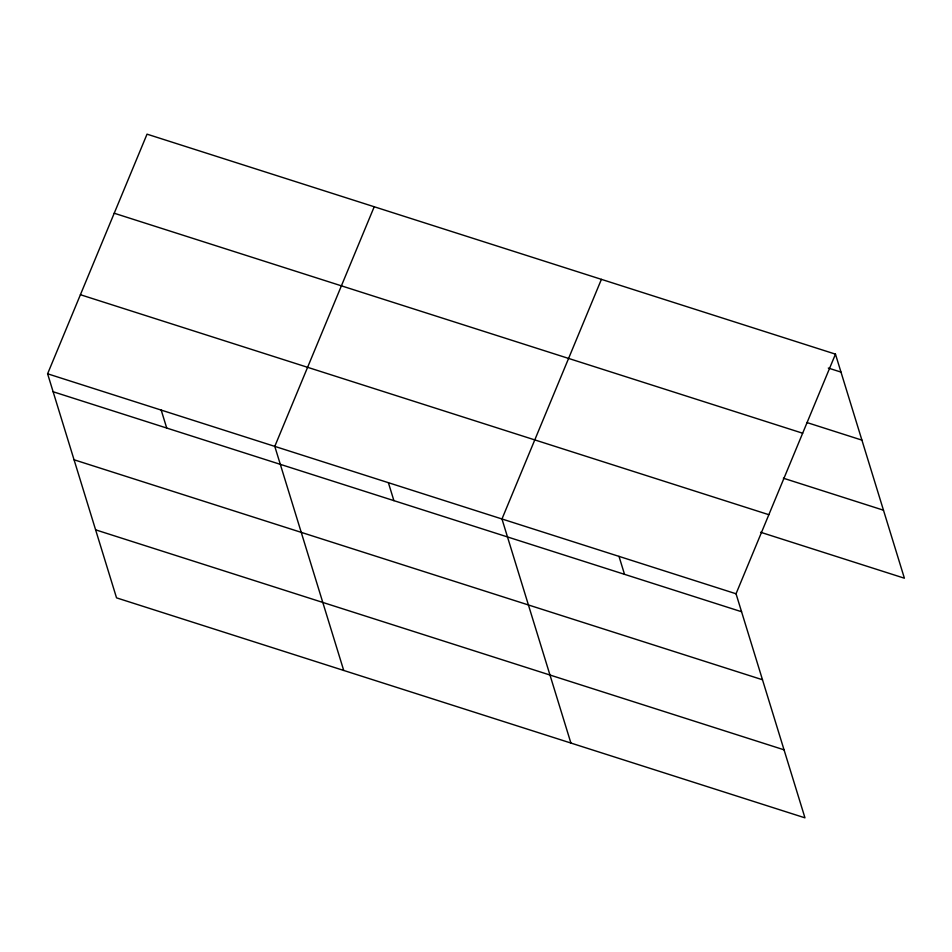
<?xml version="1.0" encoding="UTF-8"?>
<svg xmlns="http://www.w3.org/2000/svg" width="952" height="952" viewBox="0 0 952 952"><rect width="100%" height="100%" fill="white"/><g stroke="black" fill="none" stroke-linecap="round" stroke-linejoin="round"><path stroke-width="1.43" d="M835.463 354.144L736.039 593.774L804.964 817.839L116.537 597.856L47.6 373.791L147.036 134.161L835.463 354.144L904.4 578.209L760.577 532.251M374.219 206.751L274.783 446.381L343.72 670.446M601.402 279.352L501.966 518.983L570.902 743.048M828.299 368.055L840.997 372.101M806.927 422.545L861.917 440.122M114.216 213.236L802.655 433.219M783.365 478.202L883.48 510.201M80.408 294.715L768.847 514.699M47.6 373.791L736.039 593.774M53.122 391.748L741.56 611.731M74.054 459.768L762.481 679.752M95.605 529.836L784.043 749.819M619.002 556.373L624.524 574.33M388.38 482.676L393.902 500.645M161.197 410.086L166.719 428.043"/></g></svg>
